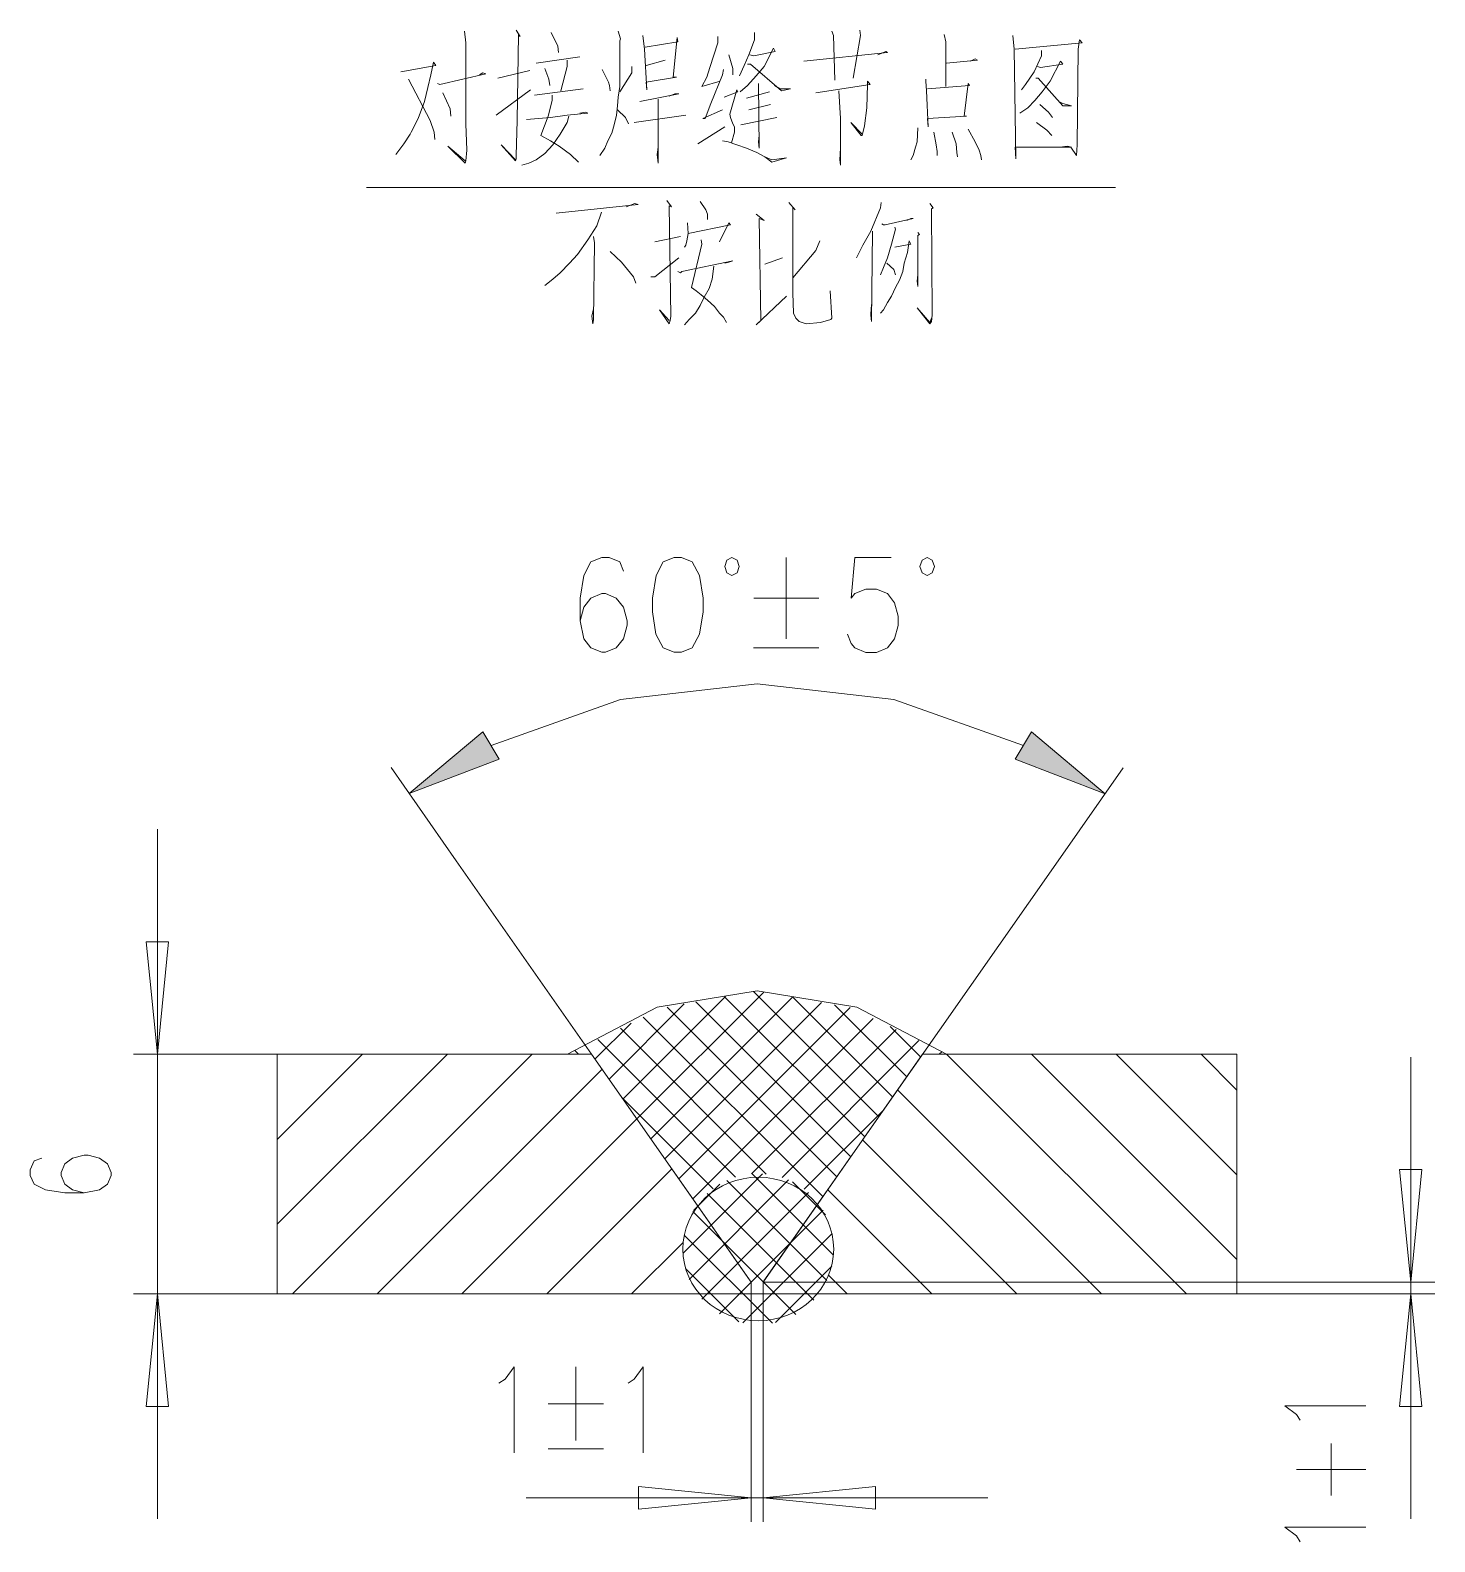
# Model space of a CAD drawing. Header units: millimetres. Extents: x 0 to 829, y 0 to 586.
# Drawn here: x 587.2 to 641.9, y 232.3 to 291.2 of the extents above; entities that cross this region are included whole.
import ezdxf

# ---------------------------------------------------------------- set-up
doc = ezdxf.new("R2010")
doc.units = ezdxf.units.MM

msp = doc.modelspace()

# ---------------------------------------------------------------- hatches: boundary and pattern name
h = msp.add_hatch(color=0)
h.dxf.hatch_style = 2
h.paths.add_polyline_path([(605.44075, 262.79475), (601.944722, 261.450667), (604.816333, 263.856611)])
h = msp.add_hatch(color=0)
h.dxf.hatch_style = 2
h.paths.add_polyline_path([(626.187611, 263.849556), (629.059222, 261.443611), (625.559667, 262.787694)])

# ---------------------------------------------------------------- linework, layer by layer
at = {"color": 0, "lineweight": 0}
for points in [[(604.093139, 291.158083), (604.153111, 290.703), (604.153111, 287.637361), (604.153111, 287.556222), (604.184861, 286.522583), (604.153111, 286.106306), (604.124889, 286.025167), (603.4405, 286.684861), (604.124889, 286.106306)], [(606.111028, 291.200417), (606.26625, 290.949944), (606.20275, 291.034611), (606.142778, 287.679694), (606.111028, 286.314444), (606.111028, 286.190972), (606.079278, 286.106306), (605.521889, 286.727194), (606.079278, 286.148639)], [(607.476278, 291.11575), (607.72675, 290.579528), (607.754972, 290.329056)], [(610.086833, 291.158083), (610.178556, 290.868806), (610.146806, 290.784139), (610.146806, 289.584694), (610.146806, 289.006139), (610.086833, 288.589861), (610.055083, 288.25825), (610.023333, 287.887833), (609.931611, 287.513889), (609.836361, 287.182278), (609.681139, 286.893), (609.557667, 286.603722), (609.370694, 286.314444)], [(615.396139, 291.11575), (615.396139, 290.826472), (615.177417, 290.247917), (614.990444, 289.831639), (614.807, 289.418889)], [(618.408861, 291.158083), (618.468833, 290.992278), (618.532333, 289.253083)], [(619.495417, 291.200417), (619.527167, 290.992278), (619.244944, 289.33775)], [(611.049917, 290.992278), (611.109889, 290.456056), (611.205139, 288.882667), (611.173389, 289.171944), (612.351667, 289.376556), (612.228194, 289.376556), (612.383417, 290.911139), (612.415167, 290.745333), (611.141639, 290.537194)], [(613.967389, 290.949944), (613.967389, 290.703), (613.656944, 289.7505), (613.533472, 289.376556), (613.3465, 289.006139), (614.059111, 289.21075)], [(615.209167, 290.247917), (615.364389, 290.205583), (616.204, 290.371389), (616.1405, 290.494861), (615.766556, 289.792833), (615.456111, 289.418889), (615.117444, 289.044944), (614.835222, 288.798)], [(622.786833, 291.034611), (622.846806, 290.745333), (622.846806, 289.006139)], [(625.457361, 290.992278), (625.517333, 290.456056), (625.580833, 286.190972), (625.549083, 286.646056), (627.753944, 286.646056), (627.598722, 286.684861), (627.288278, 286.646056)], [(625.549083, 290.456056), (628.159639, 290.703), (628.064389, 290.826472), (628.004417, 290.456056), (627.972667, 286.727194), (627.940917, 286.314444), (627.722194, 286.646056)], [(601.609583, 289.584694), (602.974833, 289.831639), (602.883111, 289.958639), (602.787861, 289.461222), (602.664389, 288.963806), (602.540917, 288.424056), (602.290444, 287.764361), (602.01175, 287.224611), (601.98, 287.143472), (601.733056, 286.769528), (601.422611, 286.356778)], [(606.887139, 289.916306), (608.594583, 290.16325)], [(608.097167, 290.039778), (608.097167, 289.792833), (607.850222, 288.840333)], [(611.173389, 289.831639), (611.91775, 290.039778)], [(614.401306, 290.247917), (614.556528, 289.708167), (614.556528, 289.461222)], [(615.117444, 289.873972), (615.240917, 289.873972), (616.450944, 288.840333), (616.793139, 288.921472), (616.390972, 288.921472), (616.17225, 289.044944)], [(620.208028, 290.247917), (620.518472, 290.371389), (620.581972, 290.329056), (617.322306, 289.997444)], [(622.878556, 289.916306), (624.088583, 290.039778), (623.996861, 290.082111), (623.809889, 289.997444)], [(626.420444, 289.792833), (626.543917, 289.7505), (627.41175, 289.873972), (627.320028, 289.997444), (626.914333, 289.21075), (626.603889, 288.798), (626.325194, 288.466389), (626.0465, 288.177111), (625.736056, 287.968972)], [(626.575667, 290.413722), (626.575667, 290.205583), (626.293444, 289.584694), (625.954778, 289.087278), (625.799556, 288.882667)], [(601.920028, 289.295417), (602.756111, 287.679694), (602.911333, 287.224611), (602.943083, 286.935333)], [(603.038333, 289.129611), (603.130056, 289.087278), (604.929222, 289.503556), (604.80575, 289.542361), (604.682278, 289.461222)], [(605.398417, 289.33775), (606.640194, 289.627028)], [(607.229333, 289.708167), (607.384556, 289.295417), (607.416306, 289.044944)], [(609.465944, 289.669361), (609.712889, 289.171944), (609.744639, 289.044944), (609.776389, 288.840333)], [(610.612472, 289.792833), (610.612472, 289.542361), (610.146806, 288.798)], [(614.186111, 289.669361), (614.154361, 289.461222), (613.688694, 288.342917), (613.469972, 287.764361), (613.37825, 287.764361), (614.154361, 288.095972)], [(622.070694, 289.295417), (622.070694, 289.21075), (622.102444, 288.840333), (622.165944, 287.43275), (622.134194, 287.764361), (623.654667, 287.8455), (623.562944, 287.8455), (623.718167, 289.129611), (623.778139, 289.044944), (622.134194, 288.921472)], [(626.356944, 289.33775), (626.448667, 289.33775), (627.41175, 288.25825), (627.753944, 288.25825), (627.41175, 288.342917), (627.256528, 288.424056)], [(603.253528, 288.755667), (603.532222, 288.134778), (603.563972, 287.8455)], [(605.334917, 287.887833), (606.668417, 288.882667)], [(606.823639, 288.674528), (608.718056, 288.921472)], [(610.922917, 288.424056), (612.446917, 288.716861), (612.291694, 288.716861), (612.072972, 288.632194)], [(614.214333, 288.589861), (614.7435, 288.798), (614.71175, 288.882667), (614.433056, 287.930167), (614.464806, 287.803167), (614.556528, 287.556222), (614.620028, 287.43275), (614.620028, 287.224611), (614.496556, 286.811861)], [(615.985278, 288.798), (615.085694, 288.551056)], [(615.551361, 289.129611), (615.583111, 286.603722), (615.551361, 286.850667), (615.583111, 287.101139)], [(617.787972, 288.755667), (619.897583, 289.087278), (619.805861, 289.21075), (619.805861, 289.087278), (619.774111, 288.177111), (619.682389, 287.471556), (619.587139, 287.101139), (619.555389, 287.101139), (619.153222, 287.598556), (619.587139, 287.143472)], [(618.687556, 288.840333), (618.747528, 287.764361), (618.747528, 286.893), (618.747528, 286.148639), (618.747528, 285.9405), (618.719306, 286.148639), (618.747528, 286.603722)], [(607.508028, 288.674528), (607.508028, 288.466389), (607.352806, 287.8455), (607.074111, 287.101139), (607.444528, 286.893), (607.786722, 286.684861), (608.224167, 286.356778), (608.534611, 286.063972)], [(610.055083, 288.095972), (610.365528, 287.803167), (610.489, 287.556222)], [(611.639056, 288.508722), (611.639056, 286.025167), (611.607306, 286.356778), (611.639056, 286.646056)], [(615.177417, 288.095972), (616.017028, 288.300583)], [(626.512167, 288.300583), (626.854361, 288.011306), (627.009583, 287.803167)], [(608.160667, 287.8455), (608.097167, 287.598556), (607.818472, 287.143472), (607.539778, 286.727194), (607.229333, 286.395583), (606.887139, 286.148639), (606.608444, 286.025167), (606.32975, 285.9405)], [(606.513194, 287.722028), (607.444528, 287.803167), (608.097167, 287.887833), (608.905028, 287.968972), (608.813306, 288.011306), (608.594583, 287.968972)], [(610.707722, 287.598556), (612.725611, 287.887833)], [(616.263972, 287.803167), (614.866972, 287.513889)], [(626.388694, 287.598556), (626.790861, 287.309278), (626.977833, 287.101139)], [(613.191278, 286.769528), (614.246083, 287.43275)], [(621.76025, 287.390417), (621.7285, 286.850667), (621.668528, 286.646056), (621.573278, 286.314444), (621.481556, 286.148639)], [(622.381139, 287.224611), (622.476389, 286.727194), (622.508139, 286.48025), (622.508139, 286.314444)], [(623.097278, 287.224611), (623.2525, 286.769528), (623.28425, 286.437917), (623.312472, 286.272111)], [(623.718167, 287.348083), (623.996861, 286.850667), (624.152083, 286.522583), (624.215583, 286.314444), (624.243806, 286.148639)], [(614.154361, 286.893), (614.369556, 286.850667), (614.71175, 286.727194), (615.085694, 286.603722), (615.487861, 286.437917), (615.798306, 286.272111), (616.077, 286.063972), (616.637917, 286.229778), (616.077, 286.148639), (615.798306, 286.272111)], [(604.273056, 285.065611), (600.272556, 285.065611)], [(604.273056, 285.065611), (625.305667, 285.065611)], [(611.98125, 284.564667), (612.164694, 284.317722), (612.072972, 284.360056), (612.136472, 280.052639), (612.104722, 279.886833), (612.072972, 279.763361), (611.699028, 280.303111), (612.072972, 279.886833)], [(625.305667, 285.065611), (629.461389, 285.065611)], [(609.434194, 284.109583), (609.247222, 283.573361), (608.905028, 283.033611), (608.502861, 282.455056), (608.192417, 282.123444), (607.818472, 281.7495), (607.539778, 281.502556), (607.229333, 281.255611)], [(607.66325, 284.070778), (610.862944, 284.402389), (610.735944, 284.441194), (610.397278, 284.317722)], [(613.283, 284.525861), (613.501722, 284.19425), (613.561694, 284.028444), (613.561694, 283.820306)], [(615.456111, 284.028444), (615.766556, 283.7815), (615.583111, 283.862639), (615.643083, 279.886833), (615.456111, 279.721028), (616.637917, 280.839333)], [(616.729639, 284.483528), (616.980111, 284.19425), (616.884861, 284.275389), (616.884861, 283.407556), (616.884861, 282.536194), (616.884861, 281.7495), (616.884861, 281.170944), (616.884861, 281.128611), (616.884861, 280.962806), (616.916611, 280.176111), (617.011861, 279.9715), (617.135333, 279.848028), (617.414028, 279.763361), (617.971417, 279.805694), (618.377111, 279.929167), (618.408861, 279.9715), (618.345361, 281.047472)], [(620.3315, 284.483528), (620.303278, 284.275389), (619.929333, 283.365222), (619.618889, 282.829), (619.371944, 282.331583)], [(622.225917, 284.441194), (622.352917, 284.275389), (622.289417, 284.236583), (622.321167, 280.137306), (622.321167, 280.094972), (622.289417, 279.848028), (622.225917, 279.763361), (621.7285, 280.38425), (622.225917, 279.805694), (622.289417, 279.9715)], [(612.785583, 283.696833), (612.817333, 283.284083), (612.757361, 282.994806), (612.725611, 282.829), (612.662111, 282.744333)], [(612.817333, 283.284083), (614.464806, 283.615694), (614.401306, 283.696833), (614.030889, 282.952472)], [(620.860667, 283.531028), (620.892417, 283.449889), (620.737194, 282.867806), (620.581972, 282.331583), (620.42675, 281.957639), (620.303278, 281.668361)], [(620.36325, 283.6545), (620.42675, 283.615694), (620.486722, 283.615694), (621.573278, 283.862639), (621.481556, 283.862639), (621.326333, 283.7815)], [(609.12375, 283.157083), (609.1555, 282.910139), (609.12375, 279.929167), (609.092, 279.763361), (609.06025, 280.052639), (609.12375, 280.341917)], [(611.515583, 282.952472), (612.506889, 283.157083)], [(613.31475, 283.033611), (613.3465, 282.867806), (612.940806, 281.170944), (613.127778, 281.047472), (613.31475, 280.881667), (613.561694, 280.673528), (613.843917, 280.426583), (614.030889, 280.176111), (614.186111, 280.013833), (614.309583, 279.805694)], [(616.884861, 281.544889), (617.787972, 282.620861), (617.943194, 282.994806)], [(619.992833, 283.365222), (619.961083, 279.848028), (619.929333, 280.094972), (619.929333, 280.137306), (619.961083, 280.507722)], [(620.860667, 282.744333), (621.481556, 282.867806), (621.418056, 282.994806), (621.358083, 282.536194), (621.234611, 282.123444), (621.171111, 281.791833), (621.047639, 281.460222), (620.892417, 281.170944), (620.737194, 280.839333), (620.581972, 280.592389), (620.42675, 280.303111), (620.303278, 280.176111)], [(621.76025, 283.322889), (621.82375, 283.24175), (621.76025, 283.199417), (621.76025, 281.213278), (621.7285, 281.421417), (621.76025, 281.668361)], [(610.767694, 281.33675), (610.675972, 281.583694), (610.210306, 282.165778), (609.776389, 282.578528)], [(611.360361, 281.583694), (611.515583, 281.583694), (612.446917, 282.331583)], [(612.415167, 281.791833), (612.506889, 281.7495), (612.570389, 281.791833), (614.556528, 282.208111), (614.401306, 282.165778), (614.246083, 282.123444)], [(615.798306, 282.081111), (616.482694, 282.331583)], [(613.812167, 281.999972), (613.748667, 281.502556), (613.625194, 281.128611), (613.438222, 280.797), (613.283, 280.468917), (613.096028, 280.176111), (612.849083, 279.929167), (612.662111, 279.721028)], [(620.550222, 282.123444), (620.828917, 281.8765), (620.892417, 281.668361)], [(610.291444, 270.121944), (610.150333, 270.474722), (609.730528, 270.651111), (609.448306, 270.651111), (609.024972, 270.474722), (608.74275, 269.945556), (608.601639, 269.067139), (608.601639, 268.185194), (608.74275, 267.483167), (609.024972, 267.130389), (609.448306, 266.954), (609.585889, 266.954), (610.009222, 267.130389), (610.291444, 267.483167), (610.432556, 268.008806), (610.432556, 268.185194), (610.291444, 268.714361), (610.009222, 269.067139), (609.589417, 269.243528), (609.448306, 269.243528), (609.024972, 269.067139), (608.74275, 268.714361), (608.601639, 268.185194)], [(616.630861, 270.647583), (616.630861, 267.479639)], [(620.716028, 270.647583), (619.308444, 270.647583), (619.163806, 269.063611), (619.304917, 269.24), (619.72825, 269.416389), (620.151583, 269.416389), (620.574917, 269.24), (620.857139, 268.887222), (620.994722, 268.358056), (620.994722, 268.005278), (620.853611, 267.479639), (620.574917, 267.126861), (620.151583, 266.950472), (619.72825, 266.950472), (619.304917, 267.126861), (619.163806, 267.30325), (619.022694, 267.656028)], [(615.364389, 269.063611), (617.897333, 269.063611)], [(615.360861, 267.126861), (617.897333, 267.126861)], [(625.873639, 263.320389), (620.825389, 265.1125), (615.501972, 265.719278), (610.178556, 265.116028), (605.130306, 263.327444)], [(603.772111, 258.833056), (601.235639, 262.459611)], [(627.228306, 258.826), (629.764778, 262.452556)], [(592.126917, 251.294194), (592.564361, 255.675694), (591.685944, 255.675694), (592.126917, 251.294194), (592.126917, 260.057194)], [(603.772111, 258.833056), (615.226806, 242.460639)], [(627.228306, 258.826), (615.763028, 242.460639)], [(622.882083, 251.294194), (619.389583, 253.125111), (615.494917, 253.756583), (611.603778, 253.125111), (608.10775, 251.294194)], [(614.263722, 253.534333), (610.270278, 249.540889)], [(610.813556, 248.764778), (615.7595, 253.707194)], [(616.881333, 253.509639), (611.360361, 247.985139)], [(619.689444, 248.069806), (614.231972, 253.530806)], [(615.353806, 253.731889), (620.23625, 248.849444)], [(620.779528, 249.625556), (616.9025, 253.502583)], [(609.727, 250.317), (612.655056, 253.248583)], [(611.903639, 247.209028), (618.003167, 253.308556)], [(618.602889, 246.514056), (611.991833, 253.128639)], [(619.121472, 253.107472), (612.446917, 246.429389)], [(613.113667, 253.329722), (619.146167, 247.293694)], [(618.511167, 253.216833), (621.326333, 250.405194)], [(610.587778, 252.504222), (609.180194, 251.096639)], [(615.85475, 246.619889), (610.175028, 252.303139)], [(611.064028, 252.733528), (618.059611, 245.737944)], [(612.993722, 245.653278), (620.024583, 252.687667)], [(620.913583, 252.25375), (615.28325, 246.623417)], [(621.869611, 251.181306), (620.684278, 252.366639)], [(609.286028, 251.869222), (614.655306, 246.496417)], [(616.468583, 246.485833), (621.802583, 251.819833)], [(596.801222, 251.294194), (591.192056, 251.294194)], [(592.126917, 241.945583), (592.126917, 251.294194)], [(600.124389, 251.294194), (596.801222, 247.9675)], [(596.801222, 251.294194), (596.801222, 241.945583)], [(596.801222, 244.661972), (603.429917, 251.294194)], [(609.042611, 251.294194), (596.801222, 251.294194)], [(606.735444, 251.294194), (597.390361, 241.945583)], [(608.538139, 251.294194), (608.397028, 251.435306)], [(615.262083, 242.41125), (609.042611, 251.294194)], [(615.72775, 242.41125), (621.947222, 251.294194)], [(621.947222, 251.294194), (634.192139, 251.294194)], [(622.691583, 251.385917), (622.596333, 251.294194)], [(622.882083, 251.294194), (632.227167, 241.945583)], [(634.192139, 243.286139), (626.184083, 251.294194)], [(629.489611, 251.294194), (634.192139, 246.591667)], [(634.192139, 249.893667), (632.795139, 251.294194)], [(634.192139, 251.294194), (634.192139, 241.945583)], [(640.969, 242.41125), (641.406444, 246.796278), (640.531556, 246.796278), (640.969, 242.41125), (640.969, 251.177778)], [(600.695889, 241.945583), (609.455361, 250.708583)], [(628.921639, 241.945583), (620.970028, 249.897194)], [(613.783944, 246.048389), (610.224417, 249.607917)], [(610.813556, 248.764778), (603.997889, 241.945583)], [(620.430278, 249.128139), (617.332889, 246.027222)], [(619.608306, 247.953389), (625.616111, 241.945583)], [(587.625472, 247.23725), (587.322083, 247.127889), (587.173917, 246.789222), (587.173917, 246.563444), (587.322083, 246.224778), (587.773639, 245.999), (588.525056, 245.886111), (589.276472, 245.886111), (589.876194, 245.999), (590.179583, 246.224778), (590.32775, 246.563444), (590.32775, 246.676333), (590.179583, 247.015), (589.876194, 247.23725), (589.428167, 247.350139), (589.276472, 247.350139), (588.824917, 247.23725), (588.525056, 247.015), (588.376889, 246.676333), (588.376889, 246.563444), (588.525056, 246.224778), (588.824917, 245.999), (589.276472, 245.886111)], [(607.303417, 241.945583), (612.175278, 246.820972)], [(612.612722, 243.529556), (615.713639, 246.630472)], [(612.856139, 242.513556), (616.726111, 246.387056)], [(618.211306, 242.464167), (614.313111, 246.365889)], [(618.472361, 243.462528), (615.307944, 246.626944)], [(618.161917, 245.032389), (616.877806, 246.3165)], [(613.014889, 245.194667), (614.048528, 246.224778)], [(613.3465, 241.748028), (617.495167, 245.896694)], [(617.710361, 241.709222), (613.558167, 245.861417)], [(622.310583, 241.945583), (618.250111, 246.009583)], [(617.008333, 241.148306), (612.99725, 245.162917)], [(614.034417, 241.176528), (618.066667, 245.208778)], [(612.619778, 243.956417), (610.608944, 241.945583)], [(616.091111, 240.809639), (612.658583, 244.242167)], [(614.937528, 240.820222), (618.419444, 244.302139)], [(614.782306, 240.859028), (612.707972, 242.933361)], [(616.211056, 240.834333), (618.405333, 243.032139)], [(615.262083, 241.945583), (615.262083, 242.41125)], [(615.72775, 242.41125), (641.903861, 242.41125)], [(615.72775, 241.945583), (615.72775, 242.41125)], [(618.292444, 242.658194), (619.008583, 241.945583)], [(640.969, 241.945583), (640.969, 242.41125)], [(596.801222, 241.945583), (591.192056, 241.945583)], [(592.126917, 241.945583), (591.685944, 237.564083), (592.564361, 237.564083), (592.126917, 241.945583), (592.126917, 233.182583)], [(596.801222, 241.945583), (615.262083, 241.945583)], [(615.262083, 241.945583), (615.262083, 233.066167)], [(615.262083, 241.945583), (615.72775, 241.945583)], [(634.192139, 241.945583), (615.72775, 241.945583)], [(615.72775, 241.945583), (641.903861, 241.945583)], [(615.72775, 241.945583), (615.72775, 233.066167)], [(640.969, 241.945583), (640.531556, 237.564083), (641.406444, 237.564083), (640.969, 241.945583), (640.969, 233.182583)], [(605.437222, 238.467194), (605.677111, 238.625944), (606.036944, 239.105722), (606.036944, 235.750806)], [(608.432306, 239.105722), (608.432306, 236.230583)], [(610.467833, 238.467194), (610.704194, 238.625944), (611.064028, 239.105722), (611.064028, 235.750806)], [(607.352806, 237.666389), (609.508278, 237.666389)], [(636.661583, 237.020806), (636.509889, 237.246583), (636.061861, 237.581722), (639.215694, 237.581722)], [(607.352806, 235.913083), (609.508278, 235.913083)], [(637.864556, 234.089222), (637.864556, 236.117694)], [(636.509889, 235.105222), (639.215694, 235.105222)], [(615.262083, 234.001028), (610.880583, 234.438472), (610.880583, 233.560056), (615.262083, 234.001028), (606.499083, 234.001028)], [(615.262083, 234.001028), (615.72775, 234.001028)], [(615.72775, 234.001028), (620.112778, 233.560056), (620.112778, 234.438472), (615.72775, 234.001028), (624.494278, 234.001028)], [(636.661583, 232.286528), (636.509889, 232.512306), (636.061861, 232.850972), (639.215694, 232.850972)]]:
    msp.add_lwpolyline(points, dxfattribs=at)
for points in [[(612.263472, 270.651111), (611.843667, 270.474722), (611.561444, 269.945556), (611.420333, 269.067139), (611.420333, 268.537972), (611.557917, 267.656028), (611.840139, 267.130389), (612.263472, 266.954), (612.545694, 266.954), (612.969028, 267.130389), (613.25125, 267.656028), (613.392361, 268.537972), (613.392361, 269.067139), (613.25125, 269.945556), (612.969028, 270.474722), (612.545694, 270.651111)], [(614.799944, 270.298333), (614.718806, 270.545278), (614.517722, 270.651111), (614.320167, 270.545278), (614.2355, 270.298333), (614.320167, 270.047861), (614.517722, 269.945556), (614.718806, 270.047861)], [(622.405833, 270.294806), (622.321167, 270.545278), (622.123611, 270.647583), (621.926056, 270.545278), (621.841389, 270.294806), (621.926056, 270.047861), (622.123611, 269.942028), (622.321167, 270.047861)], [(605.44075, 262.79475), (601.944722, 261.450667), (604.816333, 263.856611)], [(626.187611, 263.849556), (629.059222, 261.443611), (625.559667, 262.787694)]]:
    msp.add_lwpolyline(points, close=True, dxfattribs=at)
msp.add_ellipse((615.544306, 243.697125), major_axis=(2.938639, 0), ratio=0.951381, start_param=0, end_param=6.283185, dxfattribs=at)

doc.saveas('drawing.dxf')
